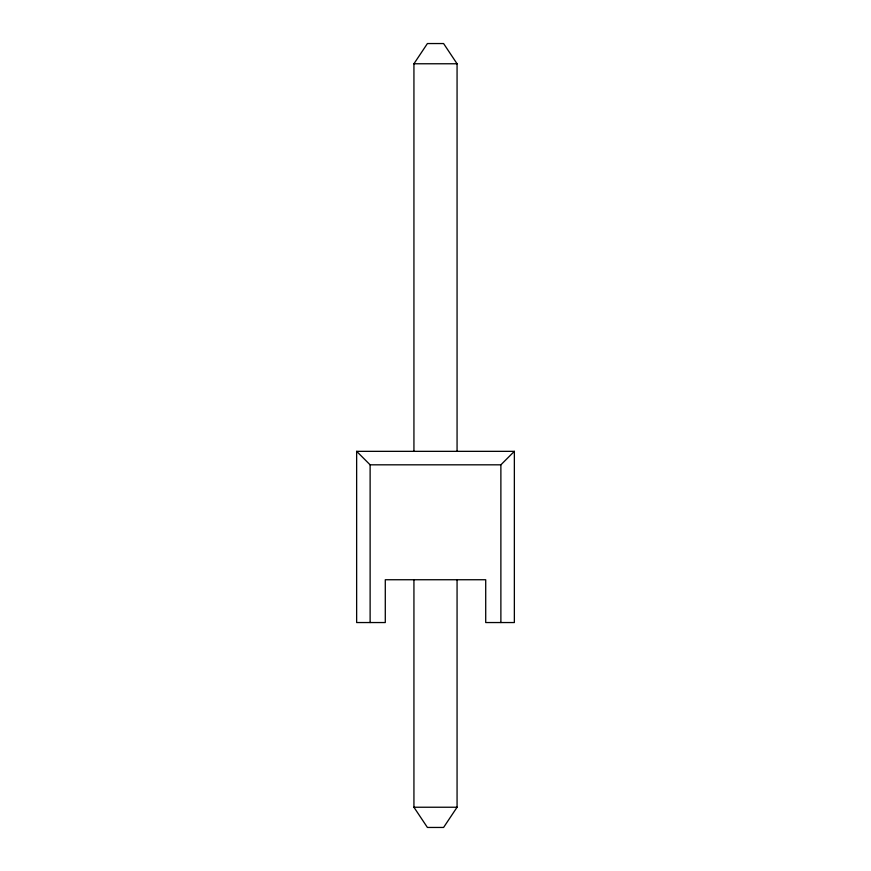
<?xml version="1.0" encoding="UTF-8"?>
<svg xmlns="http://www.w3.org/2000/svg" width="871" height="871" viewBox="0 0 871 871"><rect width="100%" height="100%" fill="white"/><g stroke="black" fill="none" stroke-linecap="round" stroke-linejoin="round"><path stroke-width="1.31" d="M413.932 451.341L413.932 63.768L427.411 43.55L443.589 43.55L457.068 63.768L457.068 451.341M457.068 580.293L457.068 807.232L443.589 827.45L427.411 827.45L413.932 807.232L413.932 580.293M500.879 622.547L500.879 464.82L514.358 451.341L356.642 451.341L356.642 622.547L385.287 622.547L385.287 579.738L485.713 579.738L485.713 622.547L514.358 622.547L514.358 451.341M413.932 63.768L457.068 63.768M356.642 451.341L370.121 464.82L500.879 464.82M413.932 807.232L457.068 807.232M370.121 464.82L370.121 622.547"/></g></svg>
